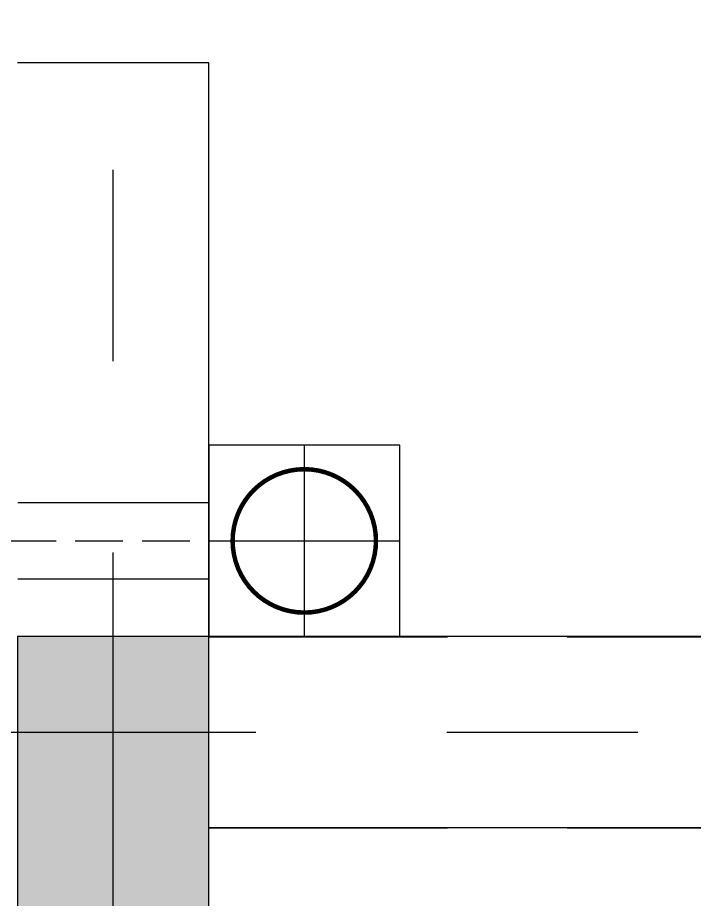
# Model space of a CAD drawing. Header units: millimetres. Extents: x -187744 to 2148, y -49419 to 6550.
# Drawn here: x -5865 to -5157, y -7436 to -6514 of the extents above; entities that cross this region are included whole.
import ezdxf
from ezdxf.enums import TextEntityAlignment as Align

# ---------------------------------------------------------------- set-up
doc = ezdxf.new("R2010")
doc.units = ezdxf.units.MM
doc.header["$LTSCALE"] = 1000
doc.header["$MEASUREMENT"] = 0
for name, pattern in [('CONTINOUS', [0]), ('DASH', [0.35, 0.25, -0.1]), ('DASHED2', [0.375, 0.25, -0.125]), ('M-CENTER', [1.8, 1.2, -0.2, 0.2, -0.2])]:
    doc.linetypes.add(name, pattern=pattern)
doc.layers.get('Defpoints').update_dxf_attribs({"color": 136})
for name, color, linetype in [('-N凝结水立管', 150, 'N凝结水50'), ('0w-梁1', 4, 'DASHED2'), ('1#f35层以上墙柱-col_建筑$0$1#f35层以上墙柱-col$0$Col_1#_2F$0$0q-柱填充', 251, 'Continuous'), ('A-DIM', 44, 'Continuous'), ('AXIS_TEXT', 50, 'Continuous'), ('B1建筑尺寸', 7, 'Continuous'), ('B1户型$0$3T_WOOD', 21, 'Continuous'), ('DOTE', 138, 'M-CENTER'), ('KT-HOLE', 211, 'Continuous'), ('WALL', 160, 'Continuous')]:
    doc.layers.add(name, color=color, linetype=linetype)
doc.layers.add('-给排水辅助线', color=201, linetype='Continuous', plot=False)
doc.styles.add('-linetext', font='(hs)华森字母.shx', dxfattribs={"width": 0.6, "bigfont": '(hs)华森汉字.shx'})
doc.styles.add('COMPLEX', font='COMPLEX')
doc.styles.add('H-DIM', font='archs.shx', dxfattribs={"width": 0.7})
doc.linetypes.add('N凝结水50', pattern='A,50,-1,["N",-linetext,S=1.5,R=0,X=-0.75,Y=-0.75],-1', length=52)
doc.dimstyles.new('H_DIM_1', dxfattribs={"dimscale": 0, "dimtxt": 2.5, "dimasz": 0.8, "dimexe": 2, "dimexo": 1.5, "dimgap": 0.6, "dimtad": 1, "dimdec": 0, "dimzin": 12, "dimdsep": 46, "dimtxsty": 'H-DIM', "dimblk": 'ARCHTICK', "dimcen": 0.125, "dimclrd": 44, "dimclre": 44, "dimclrt": 50, "dimadec": 0, "dimazin": 0, "dimtfac": 1, "dimtdec": 0, "dimtix": 1, "dimtmove": 2, "dimatfit": 3, "dimldrblk": 'ARCHTICK', "dimfxl": 1, "dimtvp": 1, "dimtolj": 1, "dimtzin": 0, "dimarcsym": 0})

# ---------------------------------------------------------------- blocks, each defined once
blk = doc.blocks.new('_ArchTick')
at = {"color": 0, "linetype": 'ByBlock', "const_width": 0.4}
blk.add_lwpolyline([(-0.5, -0.5), (0.5, 0.5)], dxfattribs=at)
blk = doc.blocks.new('*D56')
at = {"layer": 'A-DIM', "color": 44, "lineweight": -2, "transparency": 16777216}
for p, q in [((-2492.06, 4647.45), (-2492.06, 4984.04)), ((-92.06, 4647.45), (-92.06, 4984.04)), ((-2492.06, 4884.04), (-92.06, 4884.04))]:
    blk.add_line(p, q, dxfattribs=at)
at = {"layer": 'Defpoints', "color": 0, "transparency": 16777216}
for p in [(-92.06, 4884.04), (-2492.06, 4572.45), (-92.06, 4572.45)]:
    blk.add_point(p, dxfattribs=at)
at = {"layer": 'A-DIM', "color": 44, "lineweight": -2, "transparency": 16777216, "xscale": 40, "yscale": 40, "zscale": 40, "rotation": 180}
blk.add_blockref('_ArchTick', (-2492.06, 4884.04), dxfattribs=at)
at = {"layer": 'A-DIM', "color": 44, "lineweight": -2, "transparency": 16777216, "xscale": 40, "yscale": 40, "zscale": 40}
blk.add_blockref('_ArchTick', (-92.06, 4884.04), dxfattribs=at)
at = {"layer": 'A-DIM', "color": 50, "transparency": 16777216, "insert": (-1292.06, 4981.75), "char_height": 125, "attachment_point": 5, "style": 'H-DIM'}
blk.add_mtext('\\A1;2400', dxfattribs=at)
blk = doc.blocks.new('*D55')
at = {"layer": 'A-DIM', "color": 44, "lineweight": -2, "transparency": 16777216}
for p, q in [((-92.06, 4647.45), (-92.06, 4984.04)), ((2807.94, 4647.45), (2807.94, 4984.04)), ((-92.06, 4884.04), (2807.94, 4884.04))]:
    blk.add_line(p, q, dxfattribs=at)
at = {"layer": 'Defpoints', "color": 0, "transparency": 16777216}
for p in [(2807.94, 4884.04), (-92.06, 4572.45), (2807.94, 4572.45)]:
    blk.add_point(p, dxfattribs=at)
at = {"layer": 'A-DIM', "color": 44, "lineweight": -2, "transparency": 16777216, "xscale": 40, "yscale": 40, "zscale": 40, "rotation": 180}
blk.add_blockref('_ArchTick', (-92.06, 4884.04), dxfattribs=at)
at = {"layer": 'A-DIM', "color": 44, "lineweight": -2, "transparency": 16777216, "xscale": 40, "yscale": 40, "zscale": 40}
blk.add_blockref('_ArchTick', (2807.94, 4884.04), dxfattribs=at)
at = {"layer": 'A-DIM', "color": 50, "transparency": 16777216, "insert": (1357.94, 4979.14), "char_height": 125, "attachment_point": 5, "style": 'H-DIM'}
blk.add_mtext('\\A1;2900', dxfattribs=at)
blk = doc.blocks.new('A$C1E787874')
for p, q in [((0, 40), (200, 40)), ((0, -40), (200, -40))]:
    blk.add_line(p, q)
at = {"linetype": 'DASH', "ltscale": 0.2}
blk.add_line((-50, 0), (250, 0), dxfattribs=at)
blk = doc.blocks.new('A$C5B7B5C93')
at = {"layer": 'KT-HOLE', "rotation": 180}
blk.add_blockref('A$C1E787874', (-5499.67, 6350), dxfattribs=at)
blk = doc.blocks.new('gslg002')
at = {"layer": '-给排水辅助线', "color": 251, "linetype": 'ByBlock'}
blk.add_lwpolyline([(28960.86, 54333.29), (29160.86, 54333.29), (29160.86, 54533.29), (28960.86, 54533.29)], close=True, dxfattribs=at)
at = {"layer": '-给排水辅助线', "linetype": 'ByBlock'}
for points in [[(29060.86, 54333.29), (29060.86, 54533.29)], [(28960.86, 54433.29), (29160.86, 54433.29)]]:
    blk.add_lwpolyline(points, dxfattribs=at)
at = {"const_width": 4.69}
blk.add_lwpolyline([(28985.86, 54433.29, 1), (29135.86, 54433.29, 1)], format="xyb", close=True, dxfattribs=at)
blk = doc.blocks.new('B1柱子')
at = {"layer": '1#f35层以上墙柱-col_建筑$0$1#f35层以上墙柱-col$0$Col_1#_2F$0$0q-柱填充'}
h = blk.add_hatch(color=256, dxfattribs=at)
h.dxf.hatch_style = 1
h.paths.add_polyline_path([(619391.35, 97284.13), (619191.35, 97284.13), (619191.35, 95934.4), (619391.35, 95934.39)])
h.paths.add_polyline_path([(619191.35, 98184.13), (619391.35, 98184.13), (619391.35, 99384.36), (619191.35, 99384.37)])
at = {"layer": 'WALL'}
blk.add_lwpolyline([(619391.35, 98184.13), (619391.35, 99384.36), (619191.35, 99384.37), (619191.35, 98184.13)], dxfattribs=at)
at = {"layer": '-N凝结水立管', "linetype": 'CONTINOUS', "ltscale": 10, "rotation": 270}
blk.add_blockref('gslg002', (565058.05, 128545.22), dxfattribs=at)
at = {"layer": 'KT-HOLE', "rotation": 180}
blk.add_blockref('A$C1E787874', (619391.54, 99484.2), dxfattribs=at)
blk = doc.blocks.new('liang00000000')
at = {"layer": '0w-梁1', "linetype": 'DASHED2'}
for p, q in [((4072648.24, -1393255.57), (4075348.24, -1393255.57)), ((4072648.24, -1393455.57), (4075348.24, -1393455.57))]:
    blk.add_line(p, q, dxfattribs=at)
blk = doc.blocks.new('QBLOCK2019073115112111')
at = {"layer": 'DOTE'}
for p, q in [((-92.06, -4386.86), (-92.06, 4572.45)), ((-6542.88, 3825.14), (6625.81, 3825.14))]:
    blk.add_line(p, q, dxfattribs=at)
at = {"layer": 'AXIS_TEXT', "style": 'COMPLEX', "width": 1.041667}
for p, p2 in [((-5892.06, 5527.78), (-5692.06, 5527.78)), ((-5892.06, 5527.78), (-5692.06, 5527.78)), ((-5192.06, 5527.78), (-4992.06, 5527.78)), ((-5192.06, 5527.78), (-4992.06, 5527.78)), ((-3492.06, 5527.78), (-3292.06, 5527.78)), ((-3492.06, 5527.78), (-3292.06, 5527.78)), ((-2592.06, 5527.78), (-2392.06, 5527.78)), ((-2592.06, 5527.78), (-2392.06, 5527.78)), ((-192.06, 5527.78), (7.94, 5527.78)), ((-192.06, 5527.78), (7.94, 5527.78)), ((2707.94, 5527.78), (2907.94, 5527.78)), ((2707.94, 5527.78), (2907.94, 5527.78)), ((4507.94, 5527.78), (4707.94, 5527.78)), ((4507.94, 5527.78), (4707.94, 5527.78)), ((5507.94, 5527.78), (5707.94, 5527.78)), ((5507.94, 5527.78), (5707.94, 5527.78)), ((-7660.45, 3713.14), (-7460.45, 3713.14)), ((-7660.45, 3713.14), (-7460.45, 3713.14)), ((7521.14, 3713.14), (7521.64, 3713.14)), ((7521.14, 3713.14), (7521.64, 3713.14)), ((-7660.45, 2463.14), (-7460.45, 2463.14)), ((-7660.45, 2463.14), (-7460.45, 2463.14)), ((7521.14, 2463.14), (7521.64, 2463.14)), ((7521.14, 2463.14), (7521.64, 2463.14)), ((-7660.45, 1413.14), (-7460.45, 1413.14)), ((-7660.45, 1413.14), (-7460.45, 1413.14)), ((7521.14, 1413.14), (7521.64, 1413.14)), ((7521.14, 1413.14), (7521.64, 1413.14)), ((-7660.45, 263.14), (-7460.45, 263.14)), ((-7660.45, 263.14), (-7460.45, 263.14)), ((7521.14, 263.14), (7521.64, 263.14)), ((7521.14, 263.14), (7521.64, 263.14)), ((-7660.45, -736.86), (-7460.45, -736.86)), ((-7660.45, -736.86), (-7460.45, -736.86)), ((7521.14, -736.86), (7521.64, -736.86)), ((7521.14, -736.86), (7521.64, -736.86)), ((-7660.45, -1436.86), (-7460.45, -1436.86)), ((-7660.45, -1436.86), (-7460.45, -1436.86)), ((7521.14, -1436.86), (7521.64, -1436.86)), ((7521.14, -1436.86), (7521.64, -1436.86)), ((-7660.45, -2536.86), (-7460.45, -2536.86)), ((-7660.45, -2536.86), (-7460.45, -2536.86)), ((7521.14, -2536.86), (7521.64, -2536.86)), ((7521.14, -2536.86), (7521.64, -2536.86)), ((-7660.45, -4136.86), (-7460.45, -4136.86)), ((-7660.45, -4136.86), (-7460.45, -4136.86)), ((7521.14, -4136.86), (7521.64, -4136.86)), ((7521.14, -4136.86), (7521.64, -4136.86)), ((-5892.06, -5349.93), (-5891.56, -5349.93)), ((-5892.06, -5349.93), (-5891.56, -5349.93)), ((-5192.06, -5349.93), (-5191.56, -5349.93)), ((-5192.06, -5349.93), (-5191.56, -5349.93)), ((-3492.06, -5351.12), (-3491.56, -5351.12)), ((-3492.06, -5351.12), (-3491.56, -5351.12)), ((-2592.06, -5349.93), (-2591.56, -5349.93)), ((-2592.06, -5349.93), (-2591.56, -5349.93)), ((-192.06, -5349.93), (-191.56, -5349.93)), ((-192.06, -5349.93), (-191.56, -5349.93)), ((2707.94, -5349.93), (2708.44, -5349.93)), ((2707.94, -5349.93), (2708.44, -5349.93)), ((4507.94, -5349.93), (4508.44, -5349.93)), ((4507.94, -5349.93), (4508.44, -5349.93)), ((5507.94, -5349.93), (5508.44, -5349.93)), ((5507.94, -5349.93), (5508.44, -5349.93))]:
    blk.add_attdef('A', text='', height=224, dxfattribs=at).set_placement(p, p2, align=Align.FIT)
at = {"layer": 'A-DIM'}
for p1, p2, picture, middle in [((-2492.06, 4572.45), (-92.06, 4572.45), '*D56', (-1292.06, 4981.75)), ((-92.06, 4572.45), (2807.94, 4572.45), '*D55', (1357.94, 4979.14))]:
    dim = blk.add_aligned_dim(p1=p1, p2=p2, distance=311.59, dimstyle='H_DIM_1', override={"dimscale": 50}, dxfattribs=at)
    dim.commit()
    dim.dimension.update_dxf_attribs({"geometry": picture, "text_midpoint": middle})

msp = doc.modelspace()

# ---------------------------------------------------------------- linework, layer by layer
at = {"layer": 'B1户型$0$3T_WOOD'}
for p, q in [((-2965.36, -7161.46), (-5665.36, -7161.46)), ((-2965.36, -7361.46), (-5665.36, -7361.46))]:
    msp.add_line(p, q, dxfattribs=at)
at = {"layer": 'WALL'}
for p, q in [((-5665.36, -6561.46), (-5865.36, -6561.46)), ((-5665.36, -7161.46), (-5665.36, -6561.46))]:
    msp.add_line(p, q, dxfattribs=at)

# ---------------------------------------------------------------- block references
at = {"layer": '-N凝结水立管', "linetype": 'CONTINOUS', "ltscale": 10, "rotation": 270}
msp.add_blockref('gslg002', (-59998.65, 21999.37), dxfattribs=at)
for name, p in [('B1柱子', (-625056.7, -106545.82)), ('A$C5B7B5C93', (-165.5, -13411.65))]:
    msp.add_blockref(name, p)
at = {"layer": '0w-梁1'}
msp.add_blockref('liang00000000', (-4078313.59, 1386093.86), dxfattribs=at)
at = {"layer": 'B1建筑尺寸', "linetype": 'Continuous'}
msp.add_blockref('QBLOCK2019073115112111', (-5673.3, -11086.6), dxfattribs=at)

doc.saveas('drawing.dxf')
